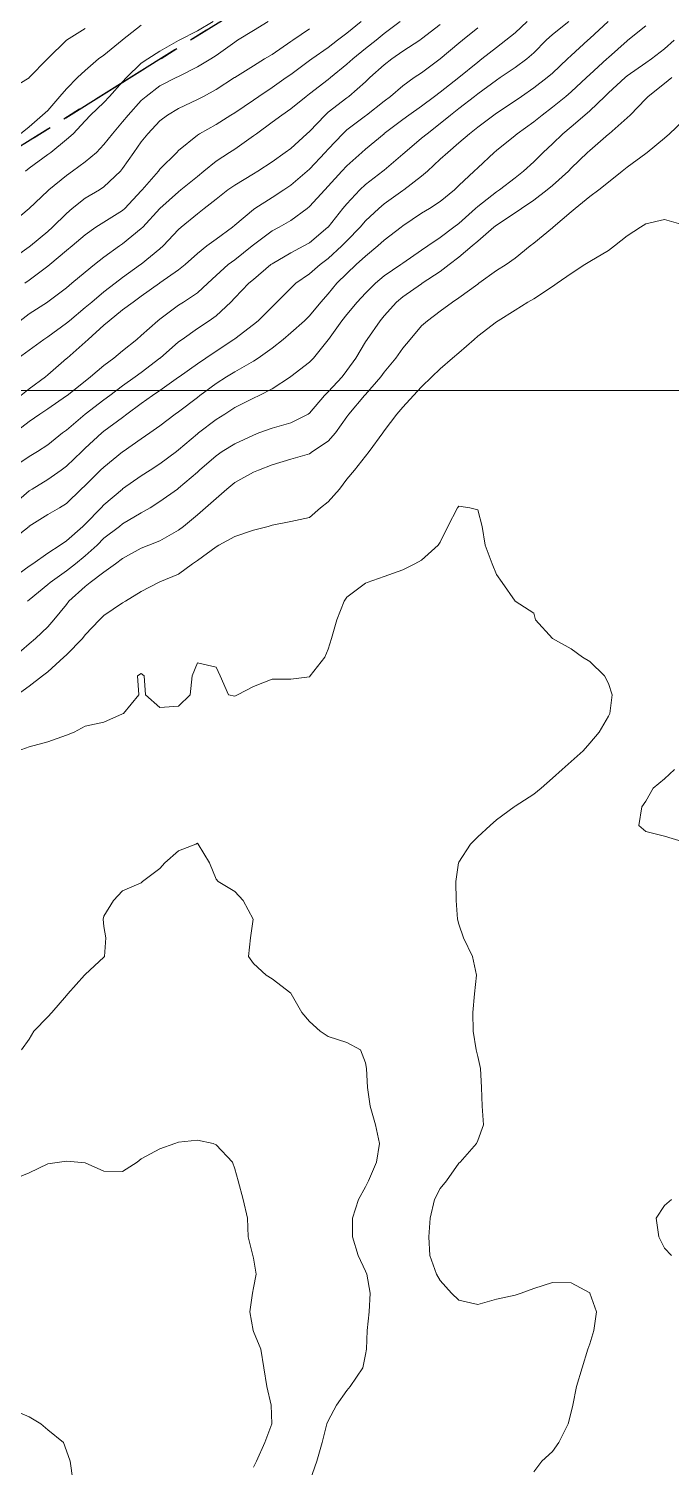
# Model space of a CAD drawing. Header units: centimetres. Extents: x 0 to 642158, y -847 to 649707.
# Drawn here: x 617037.74 to 617054.93, y 620358.59 to 620397.06 of the extents above; entities that cross this region are included whole.
import ezdxf

# ---------------------------------------------------------------- set-up
doc = ezdxf.new("R2010")
doc.units = ezdxf.units.CM
doc.header["$MEASUREMENT"] = 0
doc.linetypes.add('CENTERX2', pattern=[4, 2.5, -0.5, 0.5, -0.5])
doc.layers.add('MEV_grille', color=254, linetype='Continuous', lineweight=9)
doc.layers.add('WAL_topographie 0.5', color=253, linetype='Continuous', lineweight=20)
doc.layers.add('SPW_parcellaire cadastral', color=7, linetype='CENTERX2', lineweight=25, true_color=0xff0542)

# ---------------------------------------------------------------- blocks, each defined once
blk = doc.blocks.new('*U114')
at = {"layer": 'MEV_grille', "transparency": 33554687}
blk.add_lwpolyline([(-1338.461, 0), (1338.461, 0)], dxfattribs=at)
blk = doc.blocks.new('*U115')
at = {"layer": 'MEV_grille', "color": 0, "linetype": 'ByBlock', "lineweight": -2, "transparency": 16777216}
blk.add_blockref('*U114', (0, -2000), dxfattribs=at)

msp = doc.modelspace()

# ---------------------------------------------------------------- linework, layer by layer
at = {"layer": 'SPW_parcellaire cadastral'}
for points in [[(617014.972, 620379.867), (617010.893, 620377.325), (617054.294, 620442.356), (617058.919, 620449.277), (617077.211, 620463.523), (617089.979, 620446.981), (617090.922, 620445.759), (617094.809, 620440.723), (617062.014, 620409.186), (617014.972, 620379.867)], [(617062.014, 620409.186), (617111.129, 620347.351), (617070.714, 620314.879), (617014.972, 620379.867), (617062.014, 620409.186)]]:
    msp.add_lwpolyline(points, dxfattribs=at)
at = {"layer": 'WAL_topographie 0.5'}
for points in [[(617037.25, 620384.265), (617037.75, 620384.7), (617037.829, 620384.75), (617038.25, 620385.004), (617038.605, 620385.25), (617038.75, 620385.357), (617039.161, 620385.75), (617039.25, 620385.838), (617039.694, 620386.25), (617039.75, 620386.295), (617040.25, 620386.665), (617040.365, 620386.75), (617040.75, 620387.033), (617041.054, 620387.25), (617041.25, 620387.386), (617041.75, 620387.74), (617041.764, 620387.75), (617042.25, 620388.094), (617042.48, 620388.25), (617042.75, 620388.435), (617043.225, 620388.75), (617043.25, 620388.769), (617043.75, 620389.149), (617043.873, 620389.25), (617044.25, 620389.624), (617044.376, 620389.75), (617044.75, 620390.117), (617044.888, 620390.25), (617045.25, 620390.504), (617045.534, 620390.75), (617045.75, 620390.913), (617046.119, 620391.25), (617046.25, 620391.386), (617046.602, 620391.75), (617046.75, 620391.922), (617047.102, 620392.25), (617047.25, 620392.375), (617047.75, 620392.735), (617047.772, 620392.75), (617048.25, 620393.116), (617048.407, 620393.25), (617048.75, 620393.567), (617048.948, 620393.75), (617049.25, 620394.007), (617049.53, 620394.25), (617049.75, 620394.429), (617050.18, 620394.75), (617050.25, 620394.8), (617050.75, 620395.128), (617050.923, 620395.25), (617051.25, 620395.475), (617051.613, 620395.75), (617051.75, 620395.868), (617052.153, 620396.25), (617052.25, 620396.343), (617052.696, 620396.75), (617052.75, 620396.795), (617053.239, 620397.25)], [(617037.25, 620385.277), (617037.75, 620385.623), (617037.97, 620385.75), (617038.25, 620385.93), (617038.645, 620386.25), (617038.75, 620386.327), (617039.25, 620386.75), (617039.25, 620386.75), (617039.75, 620387.13), (617039.912, 620387.25), (617040.25, 620387.51), (617040.587, 620387.75), (617040.75, 620387.866), (617041.25, 620388.248), (617041.253, 620388.25), (617041.75, 620388.685), (617041.84, 620388.75), (617042.25, 620389.044), (617042.565, 620389.25), (617042.75, 620389.377), (617043.145, 620389.75), (617043.25, 620389.866), (617043.626, 620390.25), (617043.75, 620390.354), (617044.219, 620390.75), (617044.25, 620390.773), (617044.75, 620391.064), (617045.101, 620391.25), (617045.25, 620391.333), (617045.745, 620391.75), (617045.75, 620391.755), (617046.146, 620392.25), (617046.25, 620392.377), (617046.597, 620392.75), (617046.75, 620392.891), (617047.217, 620393.25), (617047.25, 620393.277), (617047.75, 620393.707), (617047.798, 620393.75), (617048.25, 620394.129), (617048.395, 620394.25), (617048.75, 620394.521), (617049.026, 620394.75), (617049.25, 620394.927), (617049.662, 620395.25), (617049.75, 620395.318), (617050.25, 620395.683), (617050.352, 620395.75), (617050.75, 620396.017), (617051.065, 620396.25), (617051.25, 620396.414), (617051.586, 620396.75), (617051.75, 620396.9), (617052.185, 620397.25)], [(617037.25, 620391.833), (617037.747, 620392.25), (617037.75, 620392.253), (617038.25, 620392.725), (617038.277, 620392.75), (617038.75, 620393.135), (617038.906, 620393.25), (617039.25, 620393.498), (617039.549, 620393.75), (617039.75, 620393.96), (617039.977, 620394.25), (617040.25, 620394.572), (617040.399, 620394.75), (617040.75, 620395.139), (617040.88, 620395.25), (617041.25, 620395.531), (617041.684, 620395.75), (617041.75, 620395.784), (617042.25, 620396.035), (617042.609, 620396.25), (617042.75, 620396.339), (617043.25, 620396.7), (617043.327, 620396.75), (617043.75, 620397.011), (617044.145, 620397.25)], [(617037.25, 620383.356), (617037.746, 620383.75), (617037.75, 620383.754), (617038.25, 620384.069), (617038.566, 620384.25), (617038.75, 620384.363), (617039.145, 620384.75), (617039.25, 620384.848), (617039.663, 620385.25), (617039.75, 620385.333), (617040.25, 620385.743), (617040.261, 620385.75), (617040.75, 620386.092), (617040.977, 620386.25), (617041.25, 620386.44), (617041.656, 620386.75), (617041.75, 620386.817), (617042.25, 620387.2), (617042.314, 620387.25), (617042.75, 620387.574), (617043.029, 620387.75), (617043.25, 620387.884), (617043.75, 620388.165), (617043.879, 620388.25), (617044.25, 620388.516), (617044.546, 620388.75), (617044.75, 620388.923), (617045.114, 620389.25), (617045.25, 620389.385), (617045.558, 620389.75), (617045.75, 620389.97), (617045.986, 620390.25), (617046.25, 620390.51), (617046.502, 620390.75), (617046.75, 620390.975), (617047.082, 620391.25), (617047.25, 620391.4), (617047.704, 620391.75), (617047.75, 620391.785), (617048.25, 620392.123), (617048.458, 620392.25), (617048.75, 620392.44), (617049.127, 620392.75), (617049.25, 620392.864), (617049.653, 620393.25), (617049.75, 620393.341), (617050.189, 620393.75), (617050.25, 620393.801), (617050.75, 620394.205), (617050.804, 620394.25), (617051.25, 620394.568), (617051.476, 620394.75), (617051.75, 620394.962), (617052.108, 620395.25), (617052.25, 620395.368), (617052.66, 620395.75), (617052.75, 620395.837), (617053.204, 620396.25), (617053.25, 620396.292), (617053.75, 620396.734), (617053.772, 620396.75), (617054.25, 620397.138)], [(617037.36, 620386.25), (617037.75, 620386.557), (617038.033, 620386.75), (617038.25, 620386.892), (617038.75, 620387.239), (617038.765, 620387.25), (617039.25, 620387.638), (617039.392, 620387.75), (617039.75, 620388.053), (617040.015, 620388.25), (617040.25, 620388.445), (617040.631, 620388.75), (617040.75, 620388.853), (617041.191, 620389.25), (617041.25, 620389.295), (617041.75, 620389.669), (617041.879, 620389.75), (617042.25, 620389.995), (617042.531, 620390.25), (617042.75, 620390.458), (617043.073, 620390.75), (617043.25, 620390.881), (617043.72, 620391.25), (617043.75, 620391.275), (617044.25, 620391.65), (617044.437, 620391.75), (617044.75, 620391.932), (617045.184, 620392.25), (617045.25, 620392.304), (617045.658, 620392.75), (617045.75, 620392.848), (617046.113, 620393.25), (617046.25, 620393.395), (617046.649, 620393.75), (617046.75, 620393.837), (617047.247, 620394.25), (617047.25, 620394.252), (617047.75, 620394.635), (617047.91, 620394.75), (617048.25, 620394.989), (617048.599, 620395.25), (617048.75, 620395.364), (617049.246, 620395.75), (617049.25, 620395.753), (617049.75, 620396.163), (617049.865, 620396.25), (617050.25, 620396.555), (617050.504, 620396.75), (617050.75, 620396.944), (617051.074, 620397.25)], [(617037.456, 620388.25), (617037.75, 620388.461), (617038.139, 620388.75), (617038.25, 620388.823), (617038.75, 620389.184), (617038.828, 620389.25), (617039.25, 620389.601), (617039.424, 620389.75), (617039.75, 620390.024), (617040.049, 620390.25), (617040.25, 620390.405), (617040.729, 620390.75), (617040.75, 620390.766), (617041.25, 620391.174), (617041.335, 620391.25), (617041.75, 620391.688), (617041.819, 620391.75), (617042.25, 620392.11), (617042.435, 620392.25), (617042.75, 620392.501), (617043.065, 620392.75), (617043.25, 620392.879), (617043.75, 620393.178), (617043.867, 620393.25), (617044.25, 620393.503), (617044.604, 620393.75), (617044.75, 620393.858), (617045.183, 620394.25), (617045.25, 620394.312), (617045.666, 620394.75), (617045.75, 620394.824), (617046.25, 620395.214), (617046.299, 620395.25), (617046.75, 620395.637), (617046.869, 620395.75), (617047.25, 620396.095), (617047.45, 620396.25), (617047.75, 620396.457), (617048.2, 620396.75), (617048.25, 620396.785), (617048.75, 620397.169)], [(617037.506, 620389.25), (617037.75, 620389.43), (617038.239, 620389.75), (617038.25, 620389.757), (617038.75, 620390.128), (617038.895, 620390.25), (617039.25, 620390.551), (617039.497, 620390.75), (617039.75, 620390.946), (617040.168, 620391.25), (617040.25, 620391.306), (617040.75, 620391.713), (617040.787, 620391.75), (617041.249, 620392.25), (617041.25, 620392.251), (617041.75, 620392.699), (617041.812, 620392.75), (617042.25, 620393.11), (617042.421, 620393.25), (617042.75, 620393.518), (617043.112, 620393.75), (617043.25, 620393.84), (617043.75, 620394.191), (617043.829, 620394.25), (617044.25, 620394.559), (617044.51, 620394.75), (617044.75, 620394.914), (617045.16, 620395.25), (617045.25, 620395.318), (617045.75, 620395.704), (617045.809, 620395.75), (617046.25, 620396.106), (617046.411, 620396.25), (617046.75, 620396.525), (617047.032, 620396.75), (617047.25, 620396.931), (617047.675, 620397.25)], [(617037.521, 620394.25), (617037.75, 620394.439), (617038.106, 620394.75), (617038.25, 620394.875), (617038.575, 620395.25), (617038.75, 620395.454), (617039.042, 620395.75), (617039.25, 620395.943), (617039.605, 620396.25), (617039.75, 620396.347), (617040.236, 620396.75), (617040.25, 620396.761), (617040.75, 620397.155)], [(617037.63, 620390.25), (617037.75, 620390.337), (617038.25, 620390.706), (617038.303, 620390.75), (617038.75, 620391.127), (617038.898, 620391.25), (617039.25, 620391.551), (617039.53, 620391.75), (617039.75, 620391.889), (617040.25, 620392.199), (617040.306, 620392.25), (617040.75, 620392.725), (617040.773, 620392.75), (617041.207, 620393.25), (617041.25, 620393.305), (617041.701, 620393.75), (617041.75, 620393.801), (617042.25, 620394.213), (617042.305, 620394.25), (617042.75, 620394.499), (617043.147, 620394.75), (617043.25, 620394.813), (617043.75, 620395.151), (617043.897, 620395.25), (617044.25, 620395.482), (617044.63, 620395.75), (617044.75, 620395.834), (617045.25, 620396.205), (617045.311, 620396.25), (617045.75, 620396.56), (617046.004, 620396.75), (617046.25, 620396.936), (617046.636, 620397.25)], [(617037.651, 620393.25), (617037.75, 620393.328), (617038.25, 620393.692), (617038.332, 620393.75), (617038.75, 620394.093), (617038.924, 620394.25), (617039.25, 620394.597), (617039.393, 620394.75), (617039.75, 620395.084), (617039.902, 620395.25), (617040.25, 620395.642), (617040.35, 620395.75), (617040.75, 620396.135), (617040.926, 620396.25), (617041.25, 620396.459), (617041.75, 620396.744), (617041.762, 620396.75), (617042.25, 620397.001), (617042.669, 620397.25)], [(617037.25, 620395.444), (617037.75, 620395.749), (617037.752, 620395.75), (617038.237, 620396.25), (617038.25, 620396.265), (617038.746, 620396.75), (617038.75, 620396.753), (617039.25, 620397.061)], [(617037.25, 620390.87), (617037.75, 620391.222), (617037.786, 620391.25), (617038.25, 620391.64), (617038.37, 620391.75), (617038.75, 620392.121), (617038.904, 620392.25), (617039.25, 620392.526), (617039.628, 620392.75), (617039.75, 620392.831), (617040.192, 620393.25), (617040.25, 620393.319), (617040.55, 620393.75), (617040.75, 620394.03), (617040.924, 620394.25), (617041.25, 620394.593), (617041.454, 620394.75), (617041.75, 620394.928), (617042.25, 620395.164), (617042.411, 620395.25), (617042.75, 620395.437), (617043.248, 620395.75), (617043.25, 620395.751), (617043.75, 620396.065), (617044.048, 620396.25), (617044.25, 620396.373), (617044.75, 620396.714), (617044.801, 620396.75), (617045.25, 620397.058)], [(617037.25, 620382.322), (617037.75, 620382.686), (617037.847, 620382.75), (617038.25, 620383.036), (617038.58, 620383.25), (617038.75, 620383.36), (617039.189, 620383.75), (617039.25, 620383.807), (617039.676, 620384.25), (617039.75, 620384.326), (617040.246, 620384.75), (617040.25, 620384.754), (617040.75, 620385.101), (617040.99, 620385.25), (617041.25, 620385.42), (617041.689, 620385.75), (617041.75, 620385.797), (617042.25, 620386.223), (617042.285, 620386.25), (617042.75, 620386.605), (617042.982, 620386.75), (617043.25, 620386.93), (617043.75, 620387.177), (617043.906, 620387.25), (617044.25, 620387.432), (617044.738, 620387.75), (617044.75, 620387.758), (617045.25, 620388.14), (617045.356, 620388.25), (617045.75, 620388.742), (617045.755, 620388.75), (617046.113, 620389.25), (617046.25, 620389.418), (617046.53, 620389.75), (617046.75, 620389.988), (617047.018, 620390.25), (617047.25, 620390.447), (617047.691, 620390.75), (617047.75, 620390.793), (617048.25, 620391.136), (617048.413, 620391.25), (617048.75, 620391.478), (617049.114, 620391.75), (617049.25, 620391.853), (617049.692, 620392.25), (617049.75, 620392.304), (617050.25, 620392.697), (617050.33, 620392.75), (617050.75, 620393.073), (617050.98, 620393.25), (617051.25, 620393.496), (617051.503, 620393.75), (617051.75, 620393.982), (617052.027, 620394.25), (617052.25, 620394.436), (617052.619, 620394.75), (617052.75, 620394.864), (617053.151, 620395.25), (617053.25, 620395.348), (617053.692, 620395.75), (617053.75, 620395.796), (617054.25, 620396.144), (617054.397, 620396.25), (617054.75, 620396.522), (617055.009, 620396.75)], [(617037.531, 620387.25), (617037.75, 620387.425), (617038.189, 620387.75), (617038.25, 620387.801), (617038.75, 620388.237), (617038.765, 620388.25), (617039.25, 620388.676), (617039.332, 620388.75), (617039.75, 620389.127), (617039.888, 620389.25), (617040.25, 620389.537), (617040.532, 620389.75), (617040.75, 620389.904), (617041.238, 620390.25), (617041.25, 620390.259), (617041.75, 620390.61), (617041.92, 620390.75), (617042.25, 620391.048), (617042.504, 620391.25), (617042.75, 620391.433), (617043.187, 620391.75), (617043.25, 620391.801), (617043.75, 620392.223), (617043.79, 620392.25), (617044.25, 620392.544), (617044.562, 620392.75), (617044.75, 620392.879), (617045.184, 620393.25), (617045.25, 620393.307), (617045.667, 620393.75), (617045.75, 620393.841), (617046.142, 620394.25), (617046.25, 620394.35), (617046.75, 620394.731), (617046.775, 620394.75), (617047.25, 620395.124), (617047.415, 620395.25), (617047.75, 620395.535), (617048.055, 620395.75), (617048.25, 620395.879), (617048.75, 620396.25), (617048.75, 620396.25), (617049.25, 620396.67), (617049.345, 620396.75), (617049.75, 620397.08)], [(617037.704, 620381.75), (617037.75, 620381.787), (617038.25, 620382.196), (617038.311, 620382.25), (617038.75, 620382.562), (617038.989, 620382.75), (617039.25, 620382.967), (617039.566, 620383.25), (617039.75, 620383.433), (617040.164, 620383.75), (617040.25, 620383.819), (617040.75, 620384.11), (617040.988, 620384.25), (617041.25, 620384.413), (617041.715, 620384.75), (617041.75, 620384.774), (617042.25, 620385.2), (617042.305, 620385.25), (617042.75, 620385.638), (617042.91, 620385.75), (617043.25, 620385.955), (617043.75, 620386.194), (617043.899, 620386.25), (617044.25, 620386.374), (617044.75, 620386.515), (617045.217, 620386.75), (617045.25, 620386.775), (617045.654, 620387.25), (617045.75, 620387.35), (617046.121, 620387.75), (617046.25, 620387.916), (617046.491, 620388.25), (617046.75, 620388.683), (617046.795, 620388.75), (617047.142, 620389.25), (617047.25, 620389.381), (617047.578, 620389.75), (617047.75, 620389.889), (617048.25, 620390.238), (617048.268, 620390.25), (617048.75, 620390.57), (617048.991, 620390.75), (617049.25, 620390.946), (617049.602, 620391.25), (617049.75, 620391.38), (617050.179, 620391.75), (617050.25, 620391.807), (617050.75, 620392.133), (617050.921, 620392.25), (617051.25, 620392.47), (617051.613, 620392.75), (617051.75, 620392.864), (617052.176, 620393.25), (617052.25, 620393.327), (617052.693, 620393.75), (617052.75, 620393.802), (617053.25, 620394.238), (617053.265, 620394.25), (617053.75, 620394.677), (617053.827, 620394.75), (617054.25, 620395.182), (617054.316, 620395.25), (617054.75, 620395.595), (617054.946, 620395.75)], [(617037.343, 620380.25), (617037.75, 620380.61), (617037.918, 620380.75), (617038.25, 620381.064), (617038.412, 620381.25), (617038.75, 620381.666), (617038.815, 620381.75), (617039.25, 620382.142), (617039.386, 620382.25), (617039.75, 620382.522), (617040.058, 620382.75), (617040.25, 620382.89), (617040.75, 620383.17), (617040.956, 620383.25), (617041.25, 620383.365), (617041.75, 620383.648), (617041.881, 620383.75), (617042.25, 620384.06), (617042.471, 620384.25), (617042.75, 620384.492), (617043.038, 620384.75), (617043.25, 620384.922), (617043.75, 620385.196), (617043.889, 620385.25), (617044.25, 620385.395), (617044.75, 620385.545), (617045.25, 620385.688), (617045.332, 620385.75), (617045.75, 620386.025), (617045.947, 620386.25), (617046.25, 620386.679), (617046.301, 620386.75), (617046.724, 620387.25), (617046.75, 620387.279), (617047.157, 620387.75), (617047.25, 620387.871), (617047.559, 620388.25), (617047.75, 620388.513), (617047.946, 620388.75), (617048.25, 620389.111), (617048.41, 620389.25), (617048.75, 620389.506), (617049.077, 620389.75), (617049.25, 620389.863), (617049.75, 620390.23), (617049.778, 620390.25), (617050.25, 620390.589), (617050.511, 620390.75), (617050.75, 620390.92), (617051.153, 620391.25), (617051.25, 620391.323), (617051.75, 620391.735), (617051.768, 620391.75), (617052.25, 620392.16), (617052.355, 620392.25), (617052.75, 620392.568), (617052.992, 620392.75), (617053.25, 620392.955), (617053.618, 620393.25), (617053.75, 620393.356), (617054.25, 620393.724), (617054.284, 620393.75), (617054.75, 620394.135), (617054.884, 620394.25), (617055.25, 620394.593)], [(617037.428, 620379.25), (617037.75, 620379.48), (617038.104, 620379.75), (617038.25, 620379.86), (617038.677, 620380.25), (617038.75, 620380.319), (617039.175, 620380.75), (617039.25, 620380.846), (617039.628, 620381.25), (617039.75, 620381.369), (617040.25, 620381.708), (617040.332, 620381.75), (617040.75, 620382.005), (617041.211, 620382.25), (617041.25, 620382.267), (617041.75, 620382.473), (617042.118, 620382.75), (617042.25, 620382.835), (617042.75, 620383.205), (617042.829, 620383.25), (617043.25, 620383.484), (617043.75, 620383.652), (617044.142, 620383.75), (617044.25, 620383.782), (617044.75, 620383.883), (617045.25, 620383.991), (617045.549, 620384.25), (617045.75, 620384.409), (617046.053, 620384.75), (617046.25, 620385.013), (617046.453, 620385.25), (617046.75, 620385.626), (617046.849, 620385.75), (617047.213, 620386.25), (617047.25, 620386.302), (617047.588, 620386.75), (617047.75, 620386.942), (617048.034, 620387.25), (617048.25, 620387.484), (617048.527, 620387.75), (617048.75, 620387.959), (617049.077, 620388.25), (617049.25, 620388.391), (617049.652, 620388.75), (617049.75, 620388.838), (617050.25, 620389.221), (617050.295, 620389.25), (617050.75, 620389.533), (617051.092, 620389.75), (617051.25, 620389.836), (617051.75, 620390.164), (617051.878, 620390.25), (617052.25, 620390.515), (617052.613, 620390.75), (617052.75, 620390.835), (617053.25, 620391.126), (617053.413, 620391.25), (617053.75, 620391.516), (617054.111, 620391.75), (617054.25, 620391.838), (617054.75, 620391.957), (617055.25, 620391.817)], [(617037.458, 620377.75), (617037.75, 620377.859), (617038.25, 620377.988), (617038.75, 620378.165), (617038.95, 620378.25), (617039.25, 620378.404), (617039.75, 620378.513), (617040.25, 620378.736), (617040.273, 620378.75), (617040.682, 620379.25), (617040.65, 620379.75), (617040.75, 620379.818), (617040.827, 620379.75), (617040.864, 620379.25), (617041.25, 620378.91), (617041.75, 620378.939), (617042.061, 620379.25), (617042.107, 620379.75), (617042.25, 620380.098), (617042.75, 620379.982), (617042.857, 620379.75), (617043.083, 620379.25), (617043.25, 620379.209), (617043.326, 620379.25), (617043.75, 620379.471), (617044.25, 620379.666), (617044.75, 620379.667), (617045.25, 620379.731), (617045.272, 620379.75), (617045.661, 620380.25), (617045.75, 620380.471), (617045.843, 620380.75), (617045.98, 620381.25), (617046.176, 620381.75), (617046.25, 620381.86), (617046.75, 620382.234), (617046.794, 620382.25), (617047.25, 620382.409), (617047.75, 620382.591), (617048.068, 620382.75), (617048.25, 620382.848), (617048.696, 620383.25), (617048.75, 620383.324), (617048.955, 620383.75), (617049.212, 620384.25), (617049.25, 620384.287), (617049.536, 620384.25), (617049.75, 620384.192), (617049.871, 620383.75), (617049.954, 620383.25), (617050.14, 620382.75), (617050.25, 620382.464), (617050.404, 620382.25), (617050.75, 620381.75), (617050.75, 620381.75), (617051.25, 620381.432), (617051.301, 620381.25), (617051.75, 620380.75), (617051.75, 620380.75), (617052.25, 620380.476), (617052.554, 620380.25), (617052.75, 620380.134), (617053.147, 620379.75), (617053.25, 620379.548), (617053.348, 620379.25), (617053.289, 620378.75), (617053.25, 620378.679), (617053.002, 620378.25), (617052.75, 620377.954), (617052.574, 620377.75), (617052.25, 620377.461), (617052.014, 620377.25), (617051.75, 620377.016), (617051.449, 620376.75), (617051.25, 620376.588), (617050.75, 620376.265), (617050.723, 620376.25), (617050.25, 620375.901), (617050.083, 620375.75), (617049.75, 620375.453), (617049.56, 620375.25), (617049.25, 620374.772), (617049.238, 620374.75), (617049.166, 620374.25), (617049.173, 620373.75), (617049.209, 620373.25), (617049.25, 620373.114), (617049.371, 620372.75), (617049.614, 620372.25), (617049.715, 620371.75), (617049.668, 620371.25), (617049.623, 620370.75), (617049.633, 620370.25), (617049.714, 620369.75), (617049.75, 620369.571), (617049.828, 620369.25), (617049.855, 620368.75), (617049.873, 620368.25), (617049.903, 620367.75), (617049.75, 620367.325), (617049.717, 620367.25), (617049.279, 620366.75), (617049.25, 620366.72), (617048.912, 620366.25), (617048.75, 620366.041), (617048.599, 620365.75), (617048.476, 620365.25), (617048.44, 620364.75), (617048.471, 620364.25), (617048.653, 620363.75), (617048.75, 620363.581), (617049.054, 620363.25), (617049.25, 620363.06), (617049.75, 620362.944), (617050.25, 620363.087), (617050.75, 620363.197), (617050.912, 620363.25), (617051.25, 620363.37), (617051.75, 620363.535), (617052.25, 620363.524), (617052.75, 620363.255), (617052.755, 620363.25), (617052.933, 620362.75), (617052.862, 620362.25), (617052.75, 620361.89), (617052.698, 620361.75), (617052.542, 620361.25), (617052.392, 620360.75), (617052.292, 620360.25), (617052.25, 620360.061), (617052.174, 620359.75), (617051.919, 620359.25), (617051.75, 620359.015), (617051.47, 620358.75), (617051.25, 620358.472)], [(617055.017, 620377.25), (617054.75, 620377), (617054.447, 620376.75), (617054.25, 620376.399), (617054.146, 620376.25), (617054.058, 620375.75), (617054.25, 620375.589), (617054.75, 620375.466), (617055.25, 620375.312)], [(617037.543, 620369.75), (617037.75, 620370.036), (617037.878, 620370.25), (617038.25, 620370.635), (617038.356, 620370.75), (617038.75, 620371.205), (617038.789, 620371.25), (617039.235, 620371.75), (617039.25, 620371.769), (617039.75, 620372.233), (617039.768, 620372.25), (617039.798, 620372.75), (617039.75, 620373.05), (617039.728, 620373.25), (617039.75, 620373.323), (617040.011, 620373.75), (617040.25, 620374.004), (617040.75, 620374.217), (617040.785, 620374.25), (617041.25, 620374.605), (617041.378, 620374.75), (617041.75, 620375.073), (617042.21, 620375.25), (617042.25, 620375.276), (617042.275, 620375.25), (617042.578, 620374.75), (617042.75, 620374.32), (617042.804, 620374.25), (617043.25, 620373.987), (617043.473, 620373.75), (617043.745, 620373.25), (617043.675, 620372.75), (617043.617, 620372.25), (617043.75, 620372.059), (617044.094, 620371.75), (617044.25, 620371.656), (617044.75, 620371.265), (617044.761, 620371.25), (617045.047, 620370.75), (617045.25, 620370.511), (617045.538, 620370.25), (617045.75, 620370.108), (617046.25, 620369.953), (617046.616, 620369.75), (617046.75, 620369.406), (617046.774, 620369.25), (617046.806, 620368.75), (617046.873, 620368.25), (617047.018, 620367.75), (617047.12, 620367.25), (617047.044, 620366.75), (617046.825, 620366.25), (617046.75, 620366.091), (617046.561, 620365.75), (617046.398, 620365.25), (617046.4, 620364.75), (617046.553, 620364.25), (617046.75, 620363.838), (617046.782, 620363.75), (617046.878, 620363.25), (617046.847, 620362.75), (617046.794, 620362.25), (617046.777, 620361.75), (617046.75, 620361.609), (617046.682, 620361.25), (617046.342, 620360.75), (617046.25, 620360.644), (617045.971, 620360.25), (617045.75, 620359.833), (617045.717, 620359.75), (617045.587, 620359.25), (617045.444, 620358.75), (617045.265, 620358.25)], [(617037.25, 620366.26), (617037.75, 620366.465), (617038.25, 620366.704), (617038.562, 620366.75), (617038.75, 620366.776), (617039.05, 620366.75), (617039.25, 620366.73), (617039.75, 620366.508), (617040.25, 620366.498), (617040.64, 620366.75), (617040.75, 620366.84), (617041.25, 620367.107), (617041.644, 620367.25), (617041.75, 620367.286), (617042.25, 620367.341), (617042.671, 620367.25), (617042.75, 620367.21), (617043.187, 620366.75), (617043.25, 620366.571), (617043.34, 620366.25), (617043.474, 620365.75), (617043.595, 620365.25), (617043.612, 620364.75), (617043.736, 620364.25), (617043.75, 620364.182), (617043.821, 620363.75), (617043.75, 620363.385), (617043.726, 620363.25), (617043.651, 620362.75), (617043.739, 620362.25), (617043.75, 620362.217), (617043.952, 620361.75), (617044.032, 620361.25), (617044.105, 620360.75), (617044.226, 620360.25), (617044.242, 620359.75), (617044.056, 620359.25), (617043.831, 620358.75), (617043.75, 620358.59)], [(617054.939, 620365.75), (617054.75, 620365.59), (617054.528, 620365.25), (617054.594, 620364.75), (617054.75, 620364.452), (617054.936, 620364.25)], [(617037.25, 620360.157), (617037.75, 620359.943), (617038.065, 620359.75), (617038.25, 620359.591), (617038.672, 620359.25), (617038.75, 620359.028), (617038.844, 620358.75), (617038.92, 620358.25)]]:
    msp.add_lwpolyline(points, dxfattribs=at)

# ---------------------------------------------------------------- block references
at = {"layer": 'MEV_grille', "transparency": 33554687}
msp.add_blockref('*U115', (616669.481, 622387.381), dxfattribs=at)

doc.saveas('drawing.dxf')
